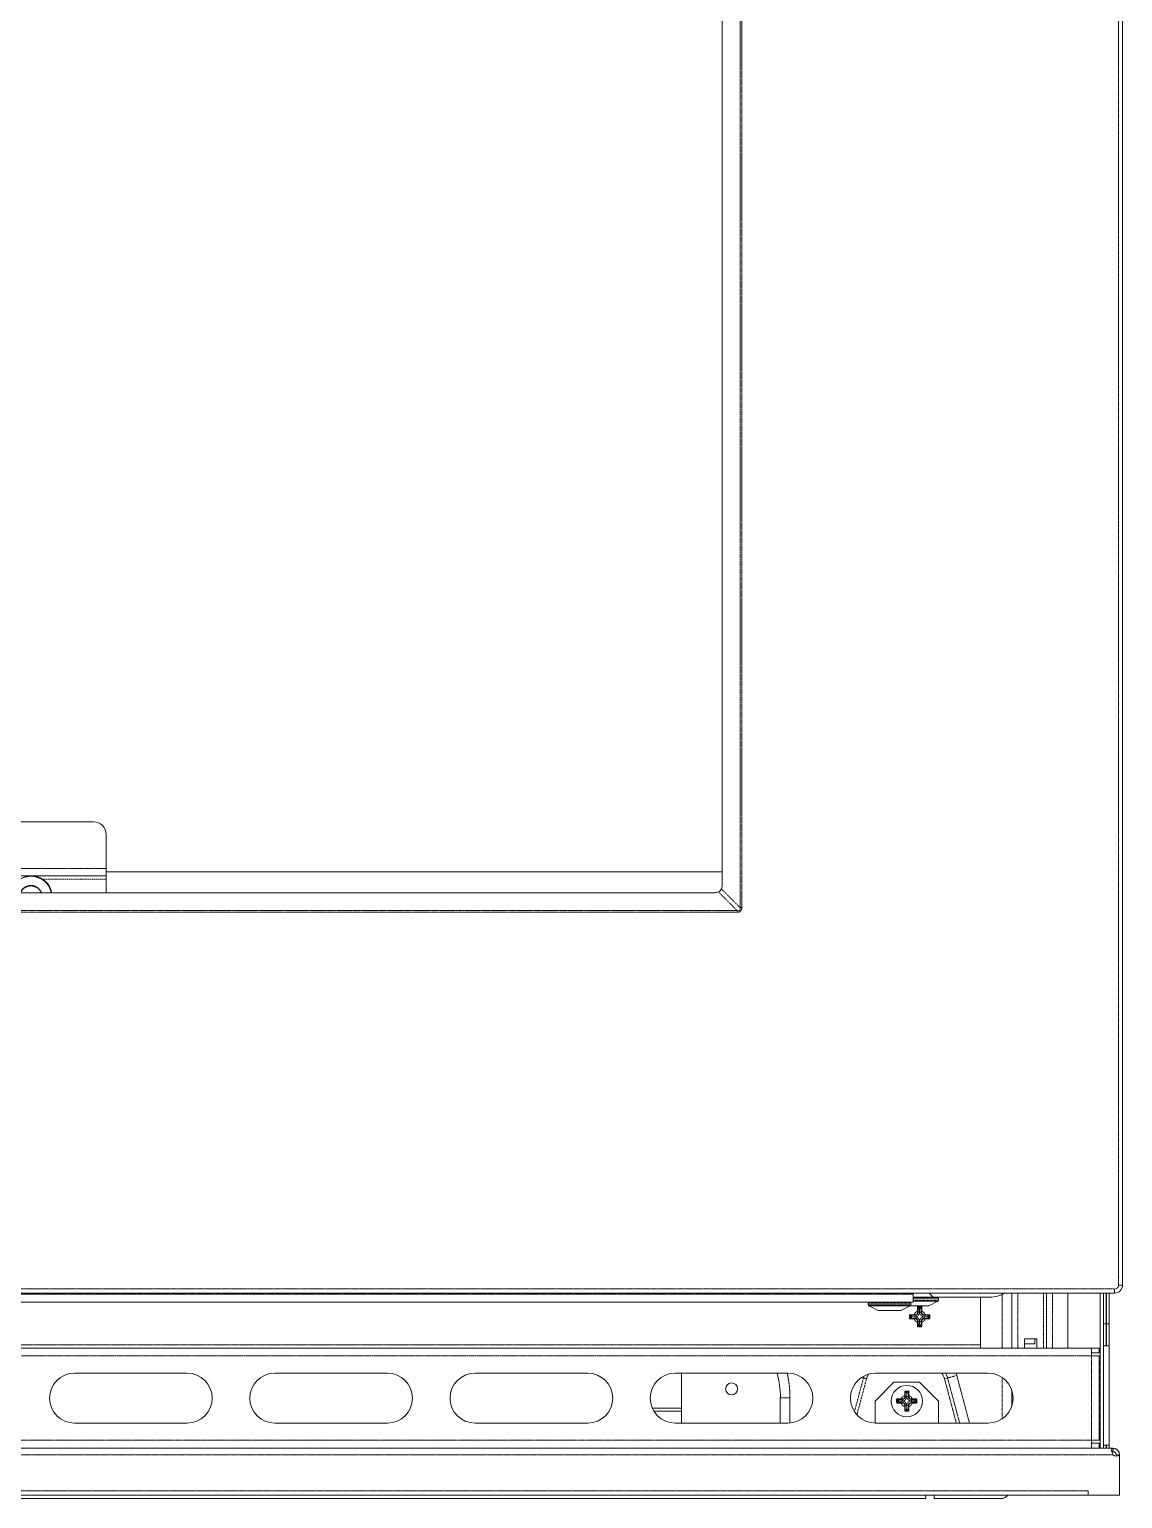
# Model space of a CAD drawing. Header units: millimetres. Extents: x 60499 to 556746, y 248297 to 497145.
# Drawn here: x 282588 to 294693, y 327552 to 343822 of the extents above; entities that cross this region are included whole.
import ezdxf

# ---------------------------------------------------------------- set-up
doc = ezdxf.new("R2010")
doc.units = ezdxf.units.MM
doc.linetypes.add('PHANTOM', pattern=[20, 10, -2, 2, -2, 2, -2])

msp = doc.modelspace()

# ---------------------------------------------------------------- linework, layer by layer
at = {"color": 7, "linetype": 'PHANTOM', "lineweight": 13, "ltscale": 0.03937}
for p, q in [((294649, 329917), (294649, 353435)), ((290459, 350057), (290459, 334097)), ((290476, 350057), (290476, 334097)), ((283437, 334531), (272905, 334531)), ((265982, 334063), (290425, 334063)), ((265982, 334046), (290425, 334046)), ((294604, 329873), (261802, 329873)), ((292374, 329816), (263967, 329816)), ((294446, 328111), (294446, 329828)), ((293118, 329254), (263221, 329254)), ((261992, 329132), (294347, 329132)), ((294347, 329132), (294347, 328198)), ((294347, 328198), (261992, 328198)), ((294586, 328037), (261753, 328037)), ((262026, 327636), (294313, 327636))]:
    msp.add_line(p, q, dxfattribs=at)
at = {"color": 7, "lineweight": 13, "ltscale": 0.03937}
for p, q in [((294693, 329917), (294693, 353435)), ((290259, 350057), (290259, 334344)), ((273044, 335047), (283298, 335047)), ((283437, 334449), (272905, 334449)), ((290259, 334493), (283437, 334493)), ((266230, 334262), (290177, 334262)), ((294604, 329828), (261802, 329828)), ((292374, 329728), (263967, 329728)), ((261992, 329219), (294347, 329219)), ((294481, 329245), (294481, 328142)), ((294544, 329245), (294544, 328142)), ((294434, 329132), (294434, 328198)), ((283089, 328942), (284336, 328942)), ((285306, 328942), (286553, 328942)), ((287523, 328942), (288770, 328942)), ((289740, 328942), (290987, 328942)), ((291957, 328942), (293204, 328942)), ((284336, 328388), (283089, 328388)), ((286553, 328388), (285306, 328388)), ((288770, 328388), (287523, 328388)), ((290987, 328388), (289740, 328388)), ((293204, 328388), (291957, 328388)), ((294586, 328111), (261753, 328111)), ((294347, 328111), (261992, 328111)), ((262026, 327591), (294313, 327591)), ((292515, 327552), (263824, 327552))]:
    msp.add_line(p, q, dxfattribs=at)
at = {"color": 7, "lineweight": 13, "ltscale": 0.0085}
msp.add_line((283437, 334908), (283437, 334531), dxfattribs=at)
at = {"color": 7, "lineweight": 13, "ltscale": 0.001865}
msp.add_line((283437, 334531), (283437, 334449), dxfattribs=at)
at = {"color": 7, "linetype": 'PHANTOM', "lineweight": 13, "ltscale": 0.015751}
msp.add_line((282738, 334410), (283437, 334410), dxfattribs=at)
at = {"color": 7, "lineweight": 13, "ltscale": 0.000874992}
msp.add_line((283437, 334410), (283437, 334449), dxfattribs=at)
at = {"color": 7, "lineweight": 13, "ltscale": 0.003325}
msp.add_line((283437, 334410), (283437, 334262), dxfattribs=at)
at = {"color": 7, "linetype": 'PHANTOM', "lineweight": 13, "ltscale": 0.006616}
for p, q in [((290425, 334063), (290217, 334270)), ((290459, 334097), (290251, 334304))]:
    msp.add_line(p, q, dxfattribs=at)
at = {"color": 7, "linetype": 'PHANTOM', "lineweight": 13, "ltscale": 0.000382686}
msp.add_line((290425, 334046), (290425, 334063), dxfattribs=at)
at = {"color": 7, "linetype": 'PHANTOM', "lineweight": 13, "ltscale": 0.000382671}
msp.add_line((290476, 334097), (290459, 334097), dxfattribs=at)
at = {"color": 7, "lineweight": 13, "ltscale": 0.000279994}
msp.add_line((292374, 329828), (292374, 329816), dxfattribs=at)
at = {"color": 7, "lineweight": 13, "ltscale": 0.00197}
for p, q in [((292374, 329816), (292374, 329728)), ((294347, 329219), (294347, 329132)), ((294347, 329219), (294434, 329219)), ((294347, 329166), (294434, 329166)), ((294347, 329132), (294434, 329132)), ((294347, 328111), (294347, 328198)), ((294347, 328198), (294434, 328198)), ((294434, 328164), (294347, 328164)), ((294434, 328111), (294347, 328111))]:
    msp.add_line(p, q, dxfattribs=at)
at = {"color": 7, "lineweight": 13, "ltscale": 0.001499}
msp.add_line((292550, 329828), (292597, 329781), dxfattribs=at)
at = {"color": 7, "linetype": 'PHANTOM', "lineweight": 13, "ltscale": 0.013374}
msp.add_line((293361, 329219), (293361, 329812), dxfattribs=at)
at = {"color": 7, "lineweight": 13, "ltscale": 0.013736}
for p, q in [((293467, 329219), (293467, 329828)), ((293467, 329828), (293467, 329219)), ((293852, 329828), (293852, 329219)), ((294085, 329828), (294085, 329219))]:
    msp.add_line(p, q, dxfattribs=at)
at = {"color": 7, "linetype": 'PHANTOM', "lineweight": 13, "ltscale": 0.013736}
for p, q in [((293532, 329828), (293532, 329219)), ((293817, 329219), (293817, 329828)), ((293917, 329828), (293917, 329219))]:
    msp.add_line(p, q, dxfattribs=at)
at = {"color": 7, "lineweight": 13, "ltscale": 0.007684}
for p, q in [((294481, 329828), (294481, 329487)), ((294512, 329828), (294512, 329487)), ((294513, 329828), (294513, 329487)), ((294544, 329828), (294544, 329487))]:
    msp.add_line(p, q, dxfattribs=at)
at = {"color": 7, "linetype": 'PHANTOM', "lineweight": 13, "ltscale": 0.001}
for p, q in [((294604, 329873), (294604, 329828)), ((294649, 329917), (294693, 329917))]:
    msp.add_line(p, q, dxfattribs=at)
at = {"color": 7, "linetype": 'PHANTOM', "lineweight": 13, "ltscale": 0.005313}
for p, q in [((291877, 329717), (292112, 329717)), ((292348, 329696), (292112, 329696))]:
    msp.add_line(p, q, dxfattribs=at)
at = {"color": 7, "lineweight": 13, "ltscale": 0.000470488}
for p, q in [((291877, 329696), (291877, 329717)), ((292348, 329696), (292348, 329717))]:
    msp.add_line(p, q, dxfattribs=at)
at = {"color": 7, "linetype": 'PHANTOM', "lineweight": 13, "ltscale": 0.005282}
msp.add_line((292111, 329696), (291877, 329696), dxfattribs=at)
at = {"color": 7, "linetype": 'PHANTOM', "lineweight": 13, "ltscale": 0.005145}
msp.add_line((292111, 329687), (291883, 329687), dxfattribs=at)
at = {"color": 7, "lineweight": 13, "ltscale": 0.002582}
for p, q in [((291985, 329635), (291883, 329687)), ((292239, 329635), (292342, 329687)), ((292546, 329688), (292648, 329739))]:
    msp.add_line(p, q, dxfattribs=at)
at = {"color": 7, "linetype": 'PHANTOM', "lineweight": 13, "ltscale": 3.05777e-05}
msp.add_line((292112, 329696), (292111, 329696), dxfattribs=at)
at = {"color": 7, "linetype": 'PHANTOM', "lineweight": 13, "ltscale": 2.97366e-05}
msp.add_line((292112, 329687), (292111, 329687), dxfattribs=at)
at = {"color": 7, "linetype": 'PHANTOM', "lineweight": 13, "ltscale": 2.80545e-05}
msp.add_line((292112, 329717), (292114, 329717), dxfattribs=at)
at = {"color": 7, "linetype": 'PHANTOM', "lineweight": 13, "ltscale": 0.005174}
msp.add_line((292342, 329687), (292112, 329687), dxfattribs=at)
at = {"color": 7, "linetype": 'PHANTOM', "lineweight": 13, "ltscale": 0.005284}
msp.add_line((292114, 329717), (292348, 329717), dxfattribs=at)
at = {"color": 7, "lineweight": 13, "ltscale": 0.004474}
msp.add_line((292343, 329687), (292541, 329687), dxfattribs=at)
at = {"color": 7, "linetype": 'PHANTOM', "lineweight": 13, "ltscale": 0.00455}
msp.add_line((292344, 329688), (292546, 329688), dxfattribs=at)
at = {"color": 7, "lineweight": 13, "ltscale": 0.005025}
msp.add_line((292597, 329781), (292374, 329781), dxfattribs=at)
at = {"color": 7, "linetype": 'PHANTOM', "lineweight": 13, "ltscale": 0.006325}
for p, q in [((292374, 329770), (292655, 329770)), ((292655, 329749), (292374, 329749))]:
    msp.add_line(p, q, dxfattribs=at)
at = {"color": 7, "linetype": 'PHANTOM', "lineweight": 13, "ltscale": 0.006187}
msp.add_line((292648, 329739), (292374, 329739), dxfattribs=at)
at = {"color": 7, "linetype": 'PHANTOM', "lineweight": 13, "ltscale": 0.000536403}
msp.add_line((292422, 329677), (292446, 329677), dxfattribs=at)
at = {"color": 7, "lineweight": 13, "ltscale": 0.000957557}
for p, q in [((292428, 329627), (292428, 329670)), ((292321, 328570), (292321, 328528))]:
    msp.add_line(p, q, dxfattribs=at)
at = {"color": 7, "lineweight": 13, "ltscale": 0.000775014}
for p, q in [((292428, 329670), (292463, 329670)), ((292463, 329462), (292428, 329462)), ((292286, 328736), (292321, 328736))]:
    msp.add_line(p, q, dxfattribs=at)
at = {"color": 7, "lineweight": 13, "ltscale": 0.000530318}
for p, q in [((292445, 329653), (292428, 329670)), ((292446, 329653), (292463, 329670)), ((292445, 329479), (292428, 329462)), ((292446, 329479), (292463, 329462))]:
    msp.add_line(p, q, dxfattribs=at)
at = {"color": 7, "linetype": 'PHANTOM', "lineweight": 13, "ltscale": 0.000849998}
for p, q in [((292445, 329615), (292445, 329653)), ((292446, 329653), (292446, 329615))]:
    msp.add_line(p, q, dxfattribs=at)
at = {"color": 7, "linetype": 'PHANTOM', "lineweight": 13, "ltscale": 2.50508e-05}
for p, q in [((292445, 329653), (292446, 329653)), ((292446, 329479), (292445, 329479))]:
    msp.add_line(p, q, dxfattribs=at)
at = {"color": 7, "linetype": 'PHANTOM', "lineweight": 13, "ltscale": 0.000510812}
msp.add_line((292446, 329677), (292469, 329677), dxfattribs=at)
at = {"color": 7, "lineweight": 13, "ltscale": 0.000948557}
msp.add_line((292463, 329670), (292463, 329628), dxfattribs=at)
at = {"color": 7, "lineweight": 13, "ltscale": 0.014075}
msp.add_line((293221, 329781), (292597, 329781), dxfattribs=at)
at = {"color": 7, "lineweight": 13, "ltscale": 0.000470492}
msp.add_line((292655, 329770), (292655, 329749), dxfattribs=at)
at = {"color": 7, "lineweight": 13, "ltscale": 0.011901}
msp.add_line((293118, 329781), (293118, 329254), dxfattribs=at)
at = {"color": 7, "linetype": 'PHANTOM', "lineweight": 13, "ltscale": 0.002865}
msp.add_line((291985, 329635), (292112, 329635), dxfattribs=at)
at = {"color": 7, "lineweight": 13, "ltscale": 0.002753}
msp.add_line((291990, 329634), (292112, 329634), dxfattribs=at)
at = {"color": 7, "linetype": 'PHANTOM', "lineweight": 13, "ltscale": 2.06054e-05}
msp.add_line((292112, 329635), (292113, 329635), dxfattribs=at)
at = {"color": 7, "lineweight": 13, "ltscale": 1.97643e-05}
msp.add_line((292112, 329634), (292113, 329634), dxfattribs=at)
at = {"color": 7, "linetype": 'PHANTOM', "lineweight": 13, "ltscale": 0.002845}
msp.add_line((292113, 329635), (292239, 329635), dxfattribs=at)
at = {"color": 7, "lineweight": 13, "ltscale": 0.002734}
msp.add_line((292113, 329634), (292235, 329634), dxfattribs=at)
at = {"color": 7, "linetype": 'PHANTOM', "lineweight": 13, "ltscale": 0.000510586}
for p, q in [((292335, 329565), (292335, 329588)), ((292414, 328632), (292414, 328610))]:
    msp.add_line(p, q, dxfattribs=at)
at = {"color": 7, "linetype": 'PHANTOM', "lineweight": 13, "ltscale": 0.000536163}
for p, q in [((292335, 329542), (292335, 329565)), ((292446, 329454), (292422, 329454)), ((292303, 328743), (292327, 328743)), ((292414, 328656), (292414, 328632))]:
    msp.add_line(p, q, dxfattribs=at)
at = {"color": 7, "lineweight": 13, "ltscale": 0.000375001}
for p, q in [((292343, 329565), (292343, 329582)), ((292550, 329582), (292550, 329565))]:
    msp.add_line(p, q, dxfattribs=at)
at = {"color": 7, "lineweight": 13, "ltscale": 0.000923097}
msp.add_line((292343, 329582), (292384, 329582), dxfattribs=at)
at = {"color": 7, "lineweight": 13, "ltscale": 0.00053036}
for p, q in [((292360, 329565), (292343, 329582)), ((292360, 329564), (292343, 329548)), ((292534, 329565), (292550, 329582)), ((292534, 329564), (292550, 329548))]:
    msp.add_line(p, q, dxfattribs=at)
at = {"color": 7, "lineweight": 13, "ltscale": 0.000399999}
for p, q in [((292343, 329548), (292343, 329565)), ((292550, 329565), (292550, 329548))]:
    msp.add_line(p, q, dxfattribs=at)
at = {"color": 7, "lineweight": 13, "ltscale": 0.000932108}
msp.add_line((292384, 329548), (292343, 329548), dxfattribs=at)
at = {"color": 7, "linetype": 'PHANTOM', "lineweight": 13, "ltscale": 2.49983e-05}
for p, q in [((292360, 329564), (292360, 329565)), ((292534, 329565), (292534, 329564)), ((292216, 328632), (292216, 328634)), ((292390, 328634), (292390, 328632))]:
    msp.add_line(p, q, dxfattribs=at)
at = {"color": 7, "linetype": 'PHANTOM', "lineweight": 13, "ltscale": 0.000800005}
for p, q in [((292360, 329565), (292395, 329565)), ((292395, 329564), (292360, 329564)), ((292354, 328634), (292390, 328634)), ((292390, 328632), (292354, 328632))]:
    msp.add_line(p, q, dxfattribs=at)
at = {"color": 7, "linetype": 'PHANTOM', "lineweight": 13, "ltscale": 0.000124999}
for p, q in [((292384, 329582), (292384, 329588)), ((292384, 329548), (292384, 329542)), ((292395, 329582), (292395, 329588)), ((292395, 329548), (292395, 329542)), ((292496, 329548), (292496, 329542)), ((292508, 329582), (292508, 329588)), ((292508, 329548), (292508, 329542)), ((292241, 328650), (292241, 328656)), ((292253, 328650), (292253, 328656)), ((292354, 328650), (292354, 328656)), ((292365, 328650), (292365, 328656))]:
    msp.add_line(p, q, dxfattribs=at)
at = {"color": 7, "linetype": 'PHANTOM', "lineweight": 13, "ltscale": 0.000258558}
msp.add_line((292384, 329588), (292395, 329588), dxfattribs=at)
at = {"color": 7, "lineweight": 13, "ltscale": 0.000258558}
msp.add_line((292384, 329582), (292395, 329582), dxfattribs=at)
at = {"color": 7, "lineweight": 13, "ltscale": 0.000249427}
msp.add_line((292395, 329548), (292384, 329548), dxfattribs=at)
at = {"color": 7, "linetype": 'PHANTOM', "lineweight": 13, "ltscale": 0.000249427}
msp.add_line((292395, 329542), (292384, 329542), dxfattribs=at)
at = {"color": 7, "linetype": 'PHANTOM', "lineweight": 13, "ltscale": 0.000375001}
for p, q in [((292395, 329565), (292395, 329582)), ((292395, 329564), (292395, 329548)), ((292496, 329565), (292496, 329582)), ((292496, 329564), (292496, 329548))]:
    msp.add_line(p, q, dxfattribs=at)
at = {"color": 7, "linetype": 'PHANTOM', "lineweight": 13, "ltscale": 0.000274377}
msp.add_line((292423, 329615), (292423, 329627), dxfattribs=at)
at = {"color": 7, "linetype": 'PHANTOM', "lineweight": 13, "ltscale": 0.000124954}
for p, q in [((292428, 329627), (292423, 329627)), ((292428, 329615), (292423, 329615)), ((292428, 329514), (292423, 329514)), ((292428, 329503), (292423, 329503)), ((292286, 328695), (292281, 328695)), ((292286, 328683), (292281, 328683)), ((292321, 328695), (292326, 328695)), ((292321, 328683), (292326, 328683)), ((292286, 328583), (292281, 328583)), ((292286, 328570), (292281, 328570)), ((292321, 328583), (292326, 328583)), ((292321, 328570), (292326, 328570))]:
    msp.add_line(p, q, dxfattribs=at)
at = {"color": 7, "linetype": 'PHANTOM', "lineweight": 13, "ltscale": 0.000249378}
msp.add_line((292423, 329503), (292423, 329514), dxfattribs=at)
at = {"color": 7, "lineweight": 13, "ltscale": 0.000274377}
msp.add_line((292428, 329615), (292428, 329627), dxfattribs=at)
at = {"color": 7, "linetype": 'PHANTOM', "lineweight": 13, "ltscale": 0.000374982}
for p, q in [((292445, 329615), (292428, 329615)), ((292445, 329514), (292428, 329514)), ((292446, 329615), (292463, 329615)), ((292446, 329514), (292463, 329514))]:
    msp.add_line(p, q, dxfattribs=at)
at = {"color": 7, "lineweight": 13, "ltscale": 0.000249378}
msp.add_line((292428, 329503), (292428, 329514), dxfattribs=at)
at = {"color": 7, "lineweight": 13, "ltscale": 0.000932145}
for p, q in [((292428, 329462), (292428, 329503)), ((292321, 328736), (292321, 328695))]:
    msp.add_line(p, q, dxfattribs=at)
at = {"color": 7, "linetype": 'PHANTOM', "lineweight": 13, "ltscale": 0.000799998}
for p, q in [((292445, 329479), (292445, 329514)), ((292446, 329514), (292446, 329479)), ((292303, 328683), (292303, 328719)), ((292304, 328719), (292304, 328683))]:
    msp.add_line(p, q, dxfattribs=at)
at = {"color": 7, "linetype": 'PHANTOM', "lineweight": 13, "ltscale": 0.000125014}
for p, q in [((292463, 329628), (292468, 329628)), ((292463, 329615), (292468, 329615)), ((292463, 329514), (292468, 329514)), ((292463, 329503), (292468, 329503))]:
    msp.add_line(p, q, dxfattribs=at)
at = {"color": 7, "lineweight": 13, "ltscale": 0.000283504}
for p, q in [((292463, 329628), (292463, 329615)), ((292286, 328570), (292286, 328583))]:
    msp.add_line(p, q, dxfattribs=at)
at = {"color": 7, "lineweight": 13, "ltscale": 0.000258506}
msp.add_line((292463, 329514), (292463, 329503), dxfattribs=at)
at = {"color": 7, "lineweight": 13, "ltscale": 0.000923142}
for p, q in [((292463, 329503), (292463, 329462)), ((292286, 328695), (292286, 328736))]:
    msp.add_line(p, q, dxfattribs=at)
at = {"color": 7, "linetype": 'PHANTOM', "lineweight": 13, "ltscale": 0.000283504}
for p, q in [((292468, 329628), (292468, 329615)), ((292281, 328570), (292281, 328583))]:
    msp.add_line(p, q, dxfattribs=at)
at = {"color": 7, "linetype": 'PHANTOM', "lineweight": 13, "ltscale": 0.000258506}
msp.add_line((292468, 329514), (292468, 329503), dxfattribs=at)
at = {"color": 7, "linetype": 'PHANTOM', "lineweight": 13, "ltscale": 0.000283489}
msp.add_line((292496, 329588), (292508, 329588), dxfattribs=at)
at = {"color": 7, "linetype": 'PHANTOM', "lineweight": 13, "ltscale": 0.000125003}
msp.add_line((292496, 329582), (292496, 329588), dxfattribs=at)
at = {"color": 7, "lineweight": 13, "ltscale": 0.000283489}
msp.add_line((292496, 329582), (292508, 329582), dxfattribs=at)
at = {"color": 7, "linetype": 'PHANTOM', "lineweight": 13, "ltscale": 0.000849987}
for p, q in [((292496, 329565), (292534, 329565)), ((292534, 329564), (292496, 329564))]:
    msp.add_line(p, q, dxfattribs=at)
at = {"color": 7, "lineweight": 13, "ltscale": 0.000274358}
msp.add_line((292508, 329548), (292496, 329548), dxfattribs=at)
at = {"color": 7, "linetype": 'PHANTOM', "lineweight": 13, "ltscale": 0.000274358}
msp.add_line((292508, 329542), (292496, 329542), dxfattribs=at)
at = {"color": 7, "lineweight": 13, "ltscale": 0.000948568}
msp.add_line((292508, 329582), (292551, 329582), dxfattribs=at)
at = {"color": 7, "lineweight": 13, "ltscale": 0.000957519}
for p, q in [((292551, 329548), (292508, 329548)), ((292199, 328650), (292241, 328650))]:
    msp.add_line(p, q, dxfattribs=at)
at = {"color": 7, "linetype": 'PHANTOM', "lineweight": 13, "ltscale": 0.00051074}
msp.add_line((292558, 329588), (292558, 329565), dxfattribs=at)
at = {"color": 7, "linetype": 'PHANTOM', "lineweight": 13, "ltscale": 0.000536309}
msp.add_line((292558, 329565), (292558, 329542), dxfattribs=at)
at = {"color": 7, "lineweight": 13, "ltscale": 0.005469}
for p, q in [((294481, 329487), (294481, 329245)), ((294512, 329487), (294512, 329245)), ((294513, 329487), (294513, 329245)), ((294544, 329487), (294544, 329245))]:
    msp.add_line(p, q, dxfattribs=at)
at = {"color": 7, "linetype": 'PHANTOM', "lineweight": 13, "ltscale": 0.000700042}
for p, q in [((294481, 329487), (294512, 329487)), ((294544, 329487), (294513, 329487))]:
    msp.add_line(p, q, dxfattribs=at)
at = {"color": 7, "linetype": 'PHANTOM', "lineweight": 13, "ltscale": 0.000510631}
for p, q in [((292469, 329454), (292446, 329454)), ((292280, 328743), (292303, 328743))]:
    msp.add_line(p, q, dxfattribs=at)
at = {"color": 7, "lineweight": 13, "ltscale": 0.000774999}
msp.add_line((293118, 329254), (293118, 329219), dxfattribs=at)
at = {"color": 7, "lineweight": 13, "ltscale": 0.003125}
msp.add_line((293606, 329320), (293745, 329320), dxfattribs=at)
at = {"color": 7, "lineweight": 13, "ltscale": 0.00227}
for p, q in [((293606, 329320), (293606, 329219)), ((293745, 329219), (293745, 329320))]:
    msp.add_line(p, q, dxfattribs=at)
at = {"color": 7, "lineweight": 13, "ltscale": 0.002559}
msp.add_line((293606, 329264), (293720, 329264), dxfattribs=at)
at = {"color": 7, "lineweight": 13, "ltscale": 0.00125}
msp.add_line((293720, 329320), (293720, 329264), dxfattribs=at)
at = {"color": 7, "lineweight": 13, "ltscale": 0.001195}
for p, q in [((294434, 329219), (294434, 329166)), ((294434, 328111), (294434, 328164))]:
    msp.add_line(p, q, dxfattribs=at)
at = {"color": 7, "lineweight": 13, "ltscale": 0.001425}
for p, q in [((294544, 329245), (294481, 329245)), ((294544, 328142), (294481, 328142))]:
    msp.add_line(p, q, dxfattribs=at)
at = {"color": 7, "lineweight": 13, "ltscale": 0.0125}
msp.add_line((289809, 328388), (289809, 328942), dxfattribs=at)
at = {"color": 7, "linetype": 'PHANTOM', "lineweight": 13, "ltscale": 0.008699}
msp.add_line((291824, 328888), (291724, 328515), dxfattribs=at)
at = {"color": 7, "linetype": 'PHANTOM', "lineweight": 13, "ltscale": 0.009314}
msp.add_line((291751, 328480), (291858, 328879), dxfattribs=at)
at = {"color": 7, "linetype": 'PHANTOM', "lineweight": 13, "ltscale": 0.000520493}
msp.add_line((291801, 328894), (291824, 328888), dxfattribs=at)
at = {"color": 7, "linetype": 'PHANTOM', "lineweight": 13, "ltscale": 0.000793768}
msp.add_line((291858, 328879), (291824, 328888), dxfattribs=at)
at = {"color": 7, "lineweight": 13, "ltscale": 0.006611}
msp.add_line((292160, 328840), (291953, 328632), dxfattribs=at)
at = {"color": 7, "lineweight": 13, "ltscale": 0.00645}
msp.add_line((292160, 328840), (292446, 328840), dxfattribs=at)
at = {"color": 7, "lineweight": 13, "ltscale": 0.006612}
msp.add_line((292653, 328632), (292446, 328840), dxfattribs=at)
at = {"color": 7, "linetype": 'PHANTOM', "lineweight": 13, "ltscale": 0.00079371}
msp.add_line((292755, 328888), (292721, 328879), dxfattribs=at)
at = {"color": 7, "linetype": 'PHANTOM', "lineweight": 13, "ltscale": 0.011468}
msp.add_line((292721, 328879), (292852, 328388), dxfattribs=at)
at = {"color": 7, "linetype": 'PHANTOM', "lineweight": 13, "ltscale": 0.002381}
msp.add_line((292755, 328888), (292857, 328915), dxfattribs=at)
at = {"color": 7, "linetype": 'PHANTOM', "lineweight": 13, "ltscale": 0.011681}
msp.add_line((292889, 328388), (292755, 328888), dxfattribs=at)
at = {"color": 7, "linetype": 'PHANTOM', "lineweight": 13, "ltscale": 0.012319}
msp.add_line((292998, 328388), (292857, 328915), dxfattribs=at)
at = {"color": 7, "linetype": 'PHANTOM', "lineweight": 13, "ltscale": 0.010326}
msp.add_line((293361, 328436), (293361, 328894), dxfattribs=at)
at = {"color": 7, "linetype": 'PHANTOM', "lineweight": 13, "ltscale": 0.000258498}
for p, q in [((292281, 328683), (292281, 328695)), ((292366, 328610), (292354, 328610))]:
    msp.add_line(p, q, dxfattribs=at)
at = {"color": 7, "lineweight": 13, "ltscale": 0.000530357}
for p, q in [((292303, 328719), (292286, 328736)), ((292304, 328719), (292321, 328736)), ((292303, 328545), (292286, 328528)), ((292304, 328545), (292321, 328528))]:
    msp.add_line(p, q, dxfattribs=at)
at = {"color": 7, "lineweight": 13, "ltscale": 0.000258498}
for p, q in [((292286, 328683), (292286, 328695)), ((292366, 328616), (292354, 328616))]:
    msp.add_line(p, q, dxfattribs=at)
at = {"color": 7, "linetype": 'PHANTOM', "lineweight": 13, "ltscale": 0.000375042}
for p, q in [((292303, 328683), (292286, 328683)), ((292304, 328683), (292321, 328683)), ((292303, 328583), (292286, 328583)), ((292304, 328583), (292321, 328583))]:
    msp.add_line(p, q, dxfattribs=at)
at = {"color": 7, "linetype": 'PHANTOM', "lineweight": 13, "ltscale": 2.49908e-05}
for p, q in [((292303, 328719), (292304, 328719)), ((292304, 328545), (292303, 328545))]:
    msp.add_line(p, q, dxfattribs=at)
at = {"color": 7, "lineweight": 13, "ltscale": 0.000249375}
msp.add_line((292321, 328695), (292321, 328683), dxfattribs=at)
at = {"color": 7, "linetype": 'PHANTOM', "lineweight": 13, "ltscale": 0.000249375}
msp.add_line((292326, 328695), (292326, 328683), dxfattribs=at)
at = {"color": 7, "lineweight": 13, "ltscale": 0.003993}
for p, q in [((293467, 328576), (293467, 328753)), ((293467, 328753), (293467, 328576))]:
    msp.add_line(p, q, dxfattribs=at)
at = {"color": 7, "lineweight": 13, "ltscale": 0.007297}
msp.add_line((289809, 328555), (289486, 328555), dxfattribs=at)
at = {"color": 7, "lineweight": 13, "ltscale": 0.006909}
msp.add_line((289809, 328521), (289503, 328521), dxfattribs=at)
at = {"color": 7, "linetype": 'PHANTOM', "lineweight": 13, "ltscale": 0.000523605}
msp.add_line((290903, 328667), (290927, 328667), dxfattribs=at)
at = {"color": 7, "lineweight": 13, "ltscale": 0.006295}
msp.add_line((290903, 328388), (290903, 328667), dxfattribs=at)
at = {"color": 7, "linetype": 'PHANTOM', "lineweight": 13, "ltscale": 0.001876}
msp.add_line((290927, 328667), (291010, 328667), dxfattribs=at)
at = {"color": 7, "linetype": 'PHANTOM', "lineweight": 13, "ltscale": 0.006274}
msp.add_line((291010, 328667), (291010, 328389), dxfattribs=at)
at = {"color": 7, "lineweight": 13, "ltscale": 0.005519}
msp.add_line((291953, 328632), (291953, 328388), dxfattribs=at)
at = {"color": 7, "linetype": 'PHANTOM', "lineweight": 13, "ltscale": 0.000536313}
msp.add_line((292191, 328632), (292191, 328656), dxfattribs=at)
at = {"color": 7, "linetype": 'PHANTOM', "lineweight": 13, "ltscale": 0.000510744}
msp.add_line((292191, 328610), (292191, 328632), dxfattribs=at)
at = {"color": 7, "lineweight": 13, "ltscale": 0.000400003}
for p, q in [((292199, 328632), (292199, 328650)), ((292406, 328650), (292406, 328632))]:
    msp.add_line(p, q, dxfattribs=at)
at = {"color": 7, "lineweight": 13, "ltscale": 0.00053032}
for p, q in [((292216, 328634), (292199, 328650)), ((292390, 328634), (292406, 328650))]:
    msp.add_line(p, q, dxfattribs=at)
at = {"color": 7, "lineweight": 13, "ltscale": 0.000374997}
msp.add_line((292199, 328616), (292199, 328632), dxfattribs=at)
at = {"color": 7, "lineweight": 13, "ltscale": 0.000530315}
for p, q in [((292216, 328632), (292199, 328616)), ((292390, 328632), (292406, 328616))]:
    msp.add_line(p, q, dxfattribs=at)
at = {"color": 7, "lineweight": 13, "ltscale": 0.000948508}
msp.add_line((292241, 328616), (292199, 328616), dxfattribs=at)
at = {"color": 7, "linetype": 'PHANTOM', "lineweight": 13, "ltscale": 0.000850047}
for p, q in [((292216, 328634), (292253, 328634)), ((292253, 328632), (292216, 328632))]:
    msp.add_line(p, q, dxfattribs=at)
at = {"color": 7, "linetype": 'PHANTOM', "lineweight": 13, "ltscale": 0.000274418}
msp.add_line((292241, 328656), (292253, 328656), dxfattribs=at)
at = {"color": 7, "lineweight": 13, "ltscale": 0.000274418}
msp.add_line((292241, 328650), (292253, 328650), dxfattribs=at)
at = {"color": 7, "linetype": 'PHANTOM', "lineweight": 13, "ltscale": 0.000125006}
for p, q in [((292241, 328616), (292241, 328610)), ((292253, 328616), (292253, 328610)), ((292354, 328616), (292354, 328610)), ((292366, 328616), (292366, 328610))]:
    msp.add_line(p, q, dxfattribs=at)
at = {"color": 7, "lineweight": 13, "ltscale": 0.000283549}
msp.add_line((292253, 328616), (292241, 328616), dxfattribs=at)
at = {"color": 7, "linetype": 'PHANTOM', "lineweight": 13, "ltscale": 0.000283549}
msp.add_line((292253, 328610), (292241, 328610), dxfattribs=at)
at = {"color": 7, "linetype": 'PHANTOM', "lineweight": 13, "ltscale": 0.000375004}
for p, q in [((292253, 328634), (292253, 328650)), ((292354, 328634), (292354, 328650))]:
    msp.add_line(p, q, dxfattribs=at)
at = {"color": 7, "linetype": 'PHANTOM', "lineweight": 13, "ltscale": 0.000374997}
for p, q in [((292253, 328632), (292253, 328616)), ((292354, 328632), (292354, 328616))]:
    msp.add_line(p, q, dxfattribs=at)
at = {"color": 7, "linetype": 'PHANTOM', "lineweight": 13, "ltscale": 0.000510811}
msp.add_line((292303, 328520), (292280, 328520), dxfattribs=at)
at = {"color": 7, "lineweight": 13, "ltscale": 0.000948561}
msp.add_line((292286, 328528), (292286, 328570), dxfattribs=at)
at = {"color": 7, "lineweight": 13, "ltscale": 0.000775074}
msp.add_line((292321, 328528), (292286, 328528), dxfattribs=at)
at = {"color": 7, "linetype": 'PHANTOM', "lineweight": 13, "ltscale": 0.000850002}
for p, q in [((292303, 328545), (292303, 328583)), ((292304, 328583), (292304, 328545))]:
    msp.add_line(p, q, dxfattribs=at)
at = {"color": 7, "linetype": 'PHANTOM', "lineweight": 13, "ltscale": 0.000536343}
msp.add_line((292327, 328520), (292303, 328520), dxfattribs=at)
at = {"color": 7, "lineweight": 13, "ltscale": 0.00027438}
msp.add_line((292321, 328583), (292321, 328570), dxfattribs=at)
at = {"color": 7, "linetype": 'PHANTOM', "lineweight": 13, "ltscale": 0.00027438}
msp.add_line((292326, 328583), (292326, 328570), dxfattribs=at)
at = {"color": 7, "linetype": 'PHANTOM', "lineweight": 13, "ltscale": 0.000249367}
msp.add_line((292354, 328656), (292365, 328656), dxfattribs=at)
at = {"color": 7, "lineweight": 13, "ltscale": 0.000249367}
msp.add_line((292354, 328650), (292365, 328650), dxfattribs=at)
at = {"color": 7, "lineweight": 13, "ltscale": 0.000932168}
msp.add_line((292365, 328650), (292406, 328650), dxfattribs=at)
at = {"color": 7, "lineweight": 13, "ltscale": 0.000923157}
msp.add_line((292406, 328616), (292366, 328616), dxfattribs=at)
at = {"color": 7, "lineweight": 13, "ltscale": 0.000375004}
msp.add_line((292406, 328632), (292406, 328616), dxfattribs=at)
at = {"color": 7, "lineweight": 13, "ltscale": 0.00552}
msp.add_line((292653, 328632), (292653, 328388), dxfattribs=at)
at = {"color": 7, "lineweight": 13, "ltscale": 0.000707521}
for p, q in [((294481, 328142), (294481, 328111)), ((294512, 328142), (294512, 328111)), ((294513, 328142), (294513, 328111)), ((294544, 328142), (294544, 328111))]:
    msp.add_line(p, q, dxfattribs=at)
at = {"color": 7, "lineweight": 13, "ltscale": 0.000887508}
msp.add_line((294587, 328111), (294586, 328071), dxfattribs=at)
at = {"color": 7, "lineweight": 13, "ltscale": 0.000887353}
msp.add_line((294586, 328111), (294586, 328071), dxfattribs=at)
at = {"color": 7, "lineweight": 13, "ltscale": 3.10883e-05}
msp.add_line((294586, 328037), (294586, 328038), dxfattribs=at)
at = {"color": 7, "lineweight": 13, "ltscale": 2.00046e-05}
msp.add_line((294586, 328037), (294587, 328037), dxfattribs=at)
at = {"color": 7, "lineweight": 13, "ltscale": 0.000887448}
msp.add_line((294659, 328038), (294620, 328038), dxfattribs=at)
at = {"color": 7, "lineweight": 13, "ltscale": 0.000332359}
msp.add_line((294620, 328022), (294620, 328037), dxfattribs=at)
at = {"color": 7, "lineweight": 13, "ltscale": 0.010056}
msp.add_line((294659, 328037), (294659, 327591), dxfattribs=at)
at = {"color": 7, "lineweight": 13, "ltscale": 0.000886249}
msp.add_line((292515, 327552), (292515, 327591), dxfattribs=at)
at = {"color": 7, "lineweight": 13, "ltscale": 0.000886226}
msp.add_line((292607, 327552), (292607, 327591), dxfattribs=at)
at = {"color": 7, "lineweight": 13, "ltscale": 0.016675}
msp.add_line((293346, 327552), (292607, 327552), dxfattribs=at)
at = {"color": 7, "lineweight": 13, "ltscale": 0.001013}
msp.add_line((294313, 327636), (294313, 327591), dxfattribs=at)
at = {"color": 7, "lineweight": 13, "ltscale": 0.007812}
msp.add_line((294313, 327591), (294659, 327591), dxfattribs=at)
at = {"color": 7, "lineweight": 13, "ltscale": 0.03937}
for points in [[(292428, 329670), (292428, 329670), (292427, 329672), (292422, 329677)], [(292463, 329670), (292463, 329670), (292464, 329672), (292469, 329677)], [(292343, 329582), (292342, 329582), (292341, 329583), (292335, 329588)], [(292343, 329548), (292342, 329547), (292341, 329547), (292335, 329542)], [(292551, 329582), (292551, 329582), (292552, 329583), (292558, 329588)], [(292551, 329548), (292551, 329547), (292552, 329547), (292558, 329542)], [(292428, 329462), (292428, 329461), (292427, 329460), (292422, 329454)], [(292463, 329462), (292463, 329461), (292464, 329460), (292469, 329454)], [(292286, 328736), (292286, 328736), (292286, 328738), (292280, 328743)], [(292321, 328736), (292321, 328736), (292322, 328738), (292327, 328743)], [(292199, 328650), (292198, 328650), (292197, 328651), (292191, 328656)], [(292199, 328616), (292198, 328616), (292197, 328615), (292191, 328610)], [(292286, 328528), (292286, 328527), (292286, 328526), (292280, 328520)], [(292321, 328528), (292321, 328527), (292322, 328526), (292327, 328520)], [(292406, 328650), (292407, 328650), (292408, 328651), (292414, 328656)], [(292406, 328616), (292407, 328616), (292408, 328615), (292414, 328610)], [(294586, 328111), (294578, 328109), (294573, 328103), (294571, 328097), (294571, 328089)], [(294571, 328089), (294572, 328075), (294576, 328059), (294580, 328049), (294586, 328038)], [(294586, 328071), (294576, 328070), (294574, 328068)]]:
    msp.add_lwpolyline(points, dxfattribs=at)
for centre, radius in [((290364, 328767), 66.5), ((292303, 328632), 173)]:
    msp.add_circle(centre, radius, dxfattribs=at)
for centre, radius, start, end in [((283298, 334908), 139, 0, 90), ((282605, 334215), 236, 11.5057, 81.9383), ((290177, 334370), 108, 269.8589, 291.8332), ((290195, 334326), 60, 291.4493, 338.551), ((290151, 334344), 108, 338.172, 0.139), ((293221, 330112), 330, 270, 300.9339), ((294604, 329917), 88.7, 270, 0), ((291888, 329717), 11.1, 90, 180), ((291888, 329696), 11.1, 180, 243.435), ((292337, 329717), 11.1, 360, 90), ((292337, 329696), 11.1, 296.5651, 0), ((292541, 329698), 11.1, 270, 296.565), ((292643, 329770), 11.1, 0, 90), ((292643, 329749), 11.1, 296.5651, 360), ((291990, 329645), 11.1, 243.435, 270), ((292235, 329645), 11.1, 270, 296.565), ((292395, 329615), 33.3, 270, 0), ((292395, 329514), 33.3, 0, 90), ((292496, 329615), 33.3, 180, 270), ((292496, 329514), 33.3, 90, 180), ((283089, 328665), 277, 90, 270), ((284336, 328665), 277, 270, 90), ((285306, 328665), 277, 90, 270), ((286553, 328665), 277, 270, 90), ((287523, 328665), 277, 90, 270), ((288770, 328665), 277, 270, 90), ((289740, 328665), 277, 90, 270), ((289795, 328667), 1109, 0, 14.371), ((290987, 328665), 277, 270, 90), ((291957, 328665), 277, 90, 270), ((293204, 328665), 277, 270, 90), ((292253, 328683), 33.3, 270, 0), ((292354, 328683), 33.3, 180, 270), ((292253, 328583), 33.3, 0, 90), ((292354, 328583), 33.3, 90, 180), ((294586, 328037), 73.7, 0, 90), ((294586, 328037), 34.4, 0, 90), ((294623, 328074), 52.1, 225.6902, 314.3419), ((293346, 327644), 92, 270, 325.047)]:
    msp.add_arc(centre, radius, start, end, dxfattribs=at)
at = {"color": 7, "linetype": 'PHANTOM', "lineweight": 13, "ltscale": 0.03937}
for centre, radius, start, end in [((282605, 334215), 229, 11.8173, 168.1827), ((282605, 334215), 127, 21.7049, 158.2951), ((282605, 334215), 122, 22.6339, 157.3661), ((294604, 329917), 44.3, 270, 0), ((297348, 329701), 4925, 180.2745, 180.8569), ((287367, 329701), 5102, 359.1816, 359.7392), ((292312, 324563), 5025, 89.1787, 89.7315), ((292310, 334528), 4986, 270.2908, 270.8526), ((292446, 329565), 66.3, 110.5645, 160.4558), ((292446, 329565), 66.3, 200.5644, 249.4356), ((292395, 329615), 27.7, 270, 0), ((292395, 329615), 49.9, 270, 0), ((292395, 329514), 49.9, 360, 90), ((292395, 329514), 27.7, 0, 90), ((297302, 329430), 4879, 179.1432, 179.7174), ((292496, 329615), 49.9, 180, 270), ((292496, 329514), 49.9, 90, 180), ((292446, 329565), 66.3, 19.5443, 70.4558), ((292496, 329615), 27.7, 180, 270), ((292446, 329565), 66.3, 289.5442, 339.4356), ((292496, 329514), 27.7, 90, 180), ((287574, 329432), 4895, 0.2614, 0.8289), ((292580, 324600), 4988, 90.2519, 90.8222), ((292582, 334507), 4965, 269.146, 269.7237), ((289795, 328667), 1215, 0, 13.0887), ((292012, 328838), 195, 157.571, 165), ((292012, 328838), 160, 143.8337, 165), ((292566, 328838), 160, 15, 40.8069), ((292566, 328838), 195, 15, 32.3813), ((292566, 328838), 301, 15, 20.3296), ((292303, 328632), 66.3, 109.5442, 159.4356), ((292253, 328683), 27.7, 270, 0), ((292253, 328683), 49.9, 270, 0), ((297175, 328766), 4895, 180.2614, 180.8289), ((292354, 328683), 49.9, 180, 270), ((287447, 328768), 4879, 359.1432, 359.7174), ((292303, 328632), 66.3, 20.5644, 69.4356), ((292354, 328683), 27.7, 180, 270), ((292167, 323691), 4965, 89.146, 89.7237), ((292169, 333598), 4988, 270.2519, 270.8222), ((292303, 328632), 66.3, 199.5443, 250.4558), ((292253, 328583), 49.9, 0, 90), ((292253, 328583), 27.7, 0, 90), ((297382, 328497), 5102, 179.1816, 179.7392), ((292354, 328583), 49.9, 90, 180), ((292303, 328632), 66.3, 290.5645, 340.4558), ((292354, 328583), 27.7, 90, 180), ((287402, 328497), 4925, 0.2745, 0.8569), ((292439, 323670), 4986, 90.2907, 90.8526), ((292438, 333635), 5025, 269.1787, 269.7315)]:
    msp.add_arc(centre, radius, start, end, dxfattribs=at)
for major_axis, ratio, start_param, end_param in [((336, -336), 0.280701, 6.009535, 6.556825), ((327, -327), 0.192218, 6.009507, 6.55686)]:
    msp.add_ellipse((290127, 334394), major_axis=major_axis, ratio=ratio, start_param=start_param, end_param=end_param, dxfattribs=at)

doc.saveas('drawing.dxf')
